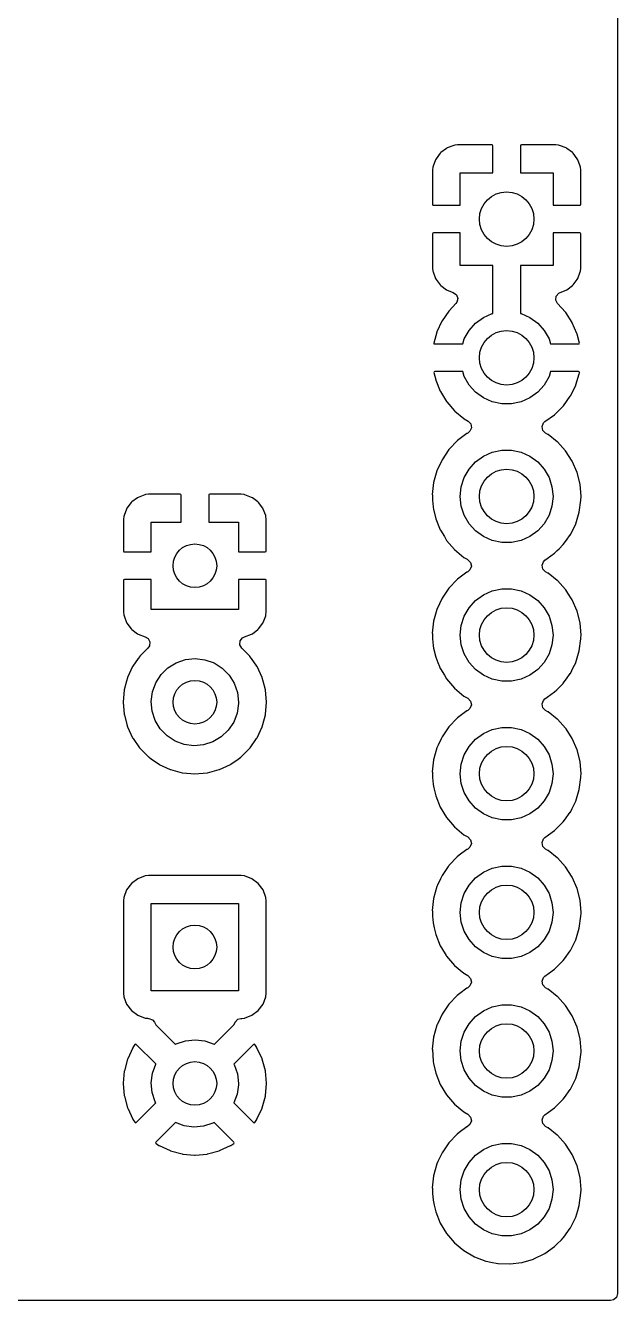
# Model space of a CAD drawing. Extents: x 120.5 to 177.9, y -124 to -74.2.
# Drawn here: x 167.08 to 177.93, y -123.95 to -100.59 of the extents above; entities that cross this region are included whole.
import ezdxf

# ---------------------------------------------------------------- set-up
doc = ezdxf.new("R2010")
doc.units = 0
doc.layers.add('BLACK', color=7, linetype='CONTINUOUS')

msp = doc.modelspace()

# ---------------------------------------------------------------- linework, layer by layer
at = {"layer": 'BLACK', "linetype": 'CONTINUOUS'}
for p, q in [((177.927, -74.2945), (177.927, -123.825)), ((174.677, -102.934), (174.6, -103.036)), ((174.689, -102.922), (174.677, -102.934)), ((174.791, -102.845), (174.689, -102.922)), ((174.807, -102.837), (174.791, -102.845)), ((174.927, -102.792), (174.807, -102.837)), ((174.943, -102.788), (174.927, -102.792)), ((174.994, -102.782), (174.943, -102.788)), ((175, -102.782), (174.994, -102.782)), ((175.627, -102.782), (175, -102.782)), ((175.635, -102.784), (175.627, -102.782)), ((175.637, -102.785), (175.635, -102.784)), ((175.641, -102.8), (175.637, -102.785)), ((175.641, -103.29), (175.641, -102.8)), ((176.151, -102.788), (176.149, -102.796)), ((176.149, -102.796), (176.149, -103.29)), ((176.152, -102.786), (176.151, -102.788)), ((176.167, -102.782), (176.152, -102.786)), ((176.79, -102.782), (176.167, -102.782)), ((176.796, -102.782), (176.79, -102.782)), ((176.847, -102.788), (176.796, -102.782)), ((176.863, -102.792), (176.847, -102.788)), ((176.983, -102.837), (176.863, -102.792)), ((176.999, -102.845), (176.983, -102.837)), ((177.101, -102.922), (176.999, -102.845)), ((177.113, -102.934), (177.101, -102.922)), ((177.19, -103.036), (177.113, -102.934)), ((174.543, -103.188), (174.537, -103.239)), ((174.537, -103.239), (174.537, -103.245)), ((174.547, -103.172), (174.543, -103.188)), ((174.592, -103.052), (174.547, -103.172)), ((174.6, -103.036), (174.592, -103.052)), ((177.198, -103.052), (177.19, -103.036)), ((177.243, -103.172), (177.198, -103.052)), ((177.247, -103.188), (177.243, -103.172)), ((177.253, -103.239), (177.247, -103.188)), ((177.253, -103.245), (177.253, -103.239)), ((174.537, -103.245), (174.537, -103.868)), ((175.045, -103.886), (175.045, -103.29)), ((175.045, -103.29), (175.641, -103.29)), ((176.149, -103.29), (176.745, -103.29)), ((176.745, -103.29), (176.745, -103.886)), ((177.253, -103.872), (177.253, -103.245)), ((174.537, -103.868), (174.541, -103.883)), ((174.541, -103.883), (174.543, -103.884)), ((174.543, -103.884), (174.551, -103.886)), ((174.551, -103.886), (175.045, -103.886)), ((176.745, -103.886), (177.235, -103.886)), ((177.235, -103.886), (177.25, -103.882)), ((177.25, -103.882), (177.251, -103.88)), ((177.251, -103.88), (177.253, -103.872)), ((174.539, -104.4), (174.537, -104.408)), ((174.537, -104.408), (174.537, -105.035)), ((174.54, -104.398), (174.539, -104.4)), ((174.555, -104.394), (174.54, -104.398)), ((175.045, -104.394), (174.555, -104.394)), ((175.045, -104.99), (175.045, -104.394)), ((176.745, -104.394), (176.745, -104.99)), ((177.239, -104.394), (176.745, -104.394)), ((177.247, -104.396), (177.239, -104.394)), ((177.249, -104.397), (177.247, -104.396)), ((177.253, -104.412), (177.249, -104.397)), ((177.253, -105.035), (177.253, -104.412)), ((174.537, -105.035), (174.537, -105.041)), ((174.537, -105.041), (174.543, -105.092)), ((174.543, -105.092), (174.547, -105.108)), ((174.547, -105.108), (174.592, -105.228)), ((175.641, -104.99), (175.045, -104.99)), ((175.641, -105.87), (175.641, -104.99)), ((176.745, -104.99), (176.149, -104.99)), ((176.149, -104.99), (176.149, -105.87)), ((177.198, -105.228), (177.243, -105.108)), ((177.243, -105.108), (177.247, -105.092)), ((177.247, -105.092), (177.253, -105.041)), ((177.253, -105.041), (177.253, -105.035)), ((174.592, -105.228), (174.6, -105.244)), ((174.6, -105.244), (174.677, -105.346)), ((177.113, -105.346), (177.19, -105.244)), ((177.19, -105.244), (177.198, -105.228)), ((174.677, -105.346), (174.689, -105.358)), ((174.689, -105.358), (174.791, -105.435)), ((174.791, -105.435), (174.807, -105.443)), ((174.807, -105.443), (174.916, -105.484)), ((174.916, -105.484), (174.973, -105.527)), ((174.973, -105.527), (174.998, -105.594)), ((176.796, -105.622), (176.804, -105.552)), ((176.804, -105.552), (176.849, -105.497)), ((176.849, -105.497), (176.876, -105.483)), ((176.876, -105.483), (176.983, -105.443)), ((176.983, -105.443), (176.999, -105.435)), ((176.999, -105.435), (177.101, -105.358)), ((177.101, -105.358), (177.113, -105.346)), ((174.963, -105.689), (174.84, -105.819)), ((174.983, -105.663), (174.963, -105.689)), ((174.998, -105.594), (174.983, -105.663)), ((176.827, -105.686), (176.796, -105.622)), ((176.971, -105.845), (176.827, -105.686)), ((174.708, -106.012), (174.618, -106.205)), ((174.713, -106.003), (174.708, -106.012)), ((174.833, -105.827), (174.713, -106.003)), ((174.84, -105.819), (174.833, -105.827)), ((175.326, -106.048), (175.47, -105.944)), ((175.47, -105.944), (175.632, -105.872)), ((175.632, -105.872), (175.641, -105.87)), ((176.149, -105.87), (176.158, -105.872)), ((176.158, -105.872), (176.32, -105.944)), ((176.32, -105.944), (176.464, -106.048)), ((176.977, -105.853), (176.971, -105.845)), ((177.093, -106.032), (176.977, -105.853)), ((177.098, -106.041), (177.093, -106.032)), ((177.183, -106.236), (177.098, -106.041)), ((174.615, -106.214), (174.559, -106.414)), ((174.618, -106.205), (174.615, -106.214)), ((175.118, -106.334), (175.207, -106.18)), ((175.207, -106.18), (175.326, -106.048)), ((176.464, -106.048), (176.583, -106.18)), ((176.583, -106.18), (176.672, -106.334)), ((177.186, -106.246), (177.183, -106.236)), ((177.228, -106.413), (177.186, -106.246)), ((174.559, -106.414), (174.561, -106.423)), ((174.561, -106.423), (174.573, -106.426)), ((174.573, -106.426), (175.089, -106.426)), ((175.089, -106.426), (175.118, -106.334)), ((176.672, -106.334), (176.701, -106.426)), ((176.701, -106.426), (177.213, -106.426)), ((177.213, -106.426), (177.227, -106.422)), ((177.227, -106.422), (177.228, -106.413)), ((174.565, -106.938), (174.563, -106.948)), ((174.563, -106.948), (174.594, -107.082)), ((174.578, -106.934), (174.565, -106.938)), ((175.089, -106.934), (174.578, -106.934)), ((175.118, -107.026), (175.089, -106.934)), ((176.701, -106.934), (176.672, -107.026)), ((177.214, -106.934), (176.701, -106.934)), ((177.163, -107.177), (177.225, -106.973)), ((177.227, -106.938), (177.214, -106.934)), ((177.225, -106.973), (177.228, -106.963)), ((177.229, -106.952), (177.227, -106.938)), ((177.228, -106.963), (177.229, -106.952)), ((174.594, -107.082), (174.597, -107.092)), ((174.597, -107.092), (174.677, -107.29)), ((175.207, -107.18), (175.118, -107.026)), ((175.326, -107.312), (175.207, -107.18)), ((176.583, -107.18), (176.464, -107.312)), ((176.672, -107.026), (176.583, -107.18)), ((177.065, -107.377), (177.16, -107.186)), ((177.16, -107.186), (177.163, -107.177)), ((174.677, -107.29), (174.681, -107.299)), ((174.681, -107.299), (174.793, -107.48)), ((175.47, -107.416), (175.326, -107.312)), ((175.632, -107.488), (175.47, -107.416)), ((176.32, -107.416), (176.158, -107.488)), ((176.464, -107.312), (176.32, -107.416)), ((176.936, -107.559), (177.06, -107.386)), ((177.06, -107.386), (177.065, -107.377)), ((174.793, -107.48), (174.799, -107.489)), ((174.799, -107.489), (174.938, -107.65)), ((174.938, -107.65), (174.946, -107.657)), ((174.946, -107.657), (175.109, -107.793)), ((175.806, -107.525), (175.632, -107.488)), ((175.984, -107.525), (175.806, -107.525)), ((176.158, -107.488), (175.984, -107.525)), ((176.778, -107.717), (176.929, -107.567)), ((176.929, -107.567), (176.936, -107.559)), ((175.109, -107.793), (175.118, -107.799)), ((175.118, -107.799), (175.187, -107.839)), ((175.187, -107.839), (175.236, -107.891)), ((175.236, -107.891), (175.249, -107.961)), ((176.543, -107.942), (176.568, -107.875)), ((176.568, -107.875), (176.595, -107.849)), ((176.595, -107.849), (176.77, -107.724)), ((176.77, -107.724), (176.778, -107.717)), ((175.164, -108.07), (174.994, -108.198)), ((175.169, -108.067), (175.164, -108.07)), ((175.164, -108.07), (175.164, -108.07)), ((175.182, -108.06), (175.169, -108.067)), ((175.222, -108.026), (175.182, -108.06)), ((175.249, -107.961), (175.222, -108.026)), ((176.558, -108.011), (176.543, -107.942)), ((176.608, -108.062), (176.558, -108.011)), ((176.649, -108.085), (176.608, -108.062)), ((176.653, -108.088), (176.649, -108.085)), ((176.821, -108.22), (176.653, -108.088)), ((176.653, -108.088), (176.653, -108.088)), ((174.836, -108.362), (174.71, -108.547)), ((174.847, -108.35), (174.836, -108.362)), ((174.986, -108.204), (174.847, -108.35)), ((174.99, -108.201), (174.986, -108.204)), ((174.994, -108.198), (174.99, -108.201)), ((175.632, -108.412), (175.806, -108.375)), ((175.806, -108.375), (175.984, -108.375)), ((175.984, -108.375), (176.158, -108.412)), ((176.825, -108.223), (176.821, -108.22)), ((176.821, -108.22), (176.821, -108.22)), ((176.975, -108.388), (176.825, -108.223)), ((174.71, -108.547), (174.616, -108.749)), ((175.207, -108.72), (175.326, -108.588)), ((175.326, -108.588), (175.47, -108.484)), ((175.47, -108.484), (175.632, -108.412)), ((176.158, -108.412), (176.32, -108.484)), ((176.32, -108.484), (176.464, -108.588)), ((176.464, -108.588), (176.583, -108.72)), ((177.096, -108.576), (176.975, -108.388)), ((177.185, -108.781), (177.096, -108.576)), ((174.616, -108.749), (174.556, -108.965)), ((175.118, -108.874), (175.207, -108.72)), ((176.583, -108.72), (176.672, -108.874)), ((177.24, -108.997), (177.185, -108.781)), ((174.556, -108.965), (174.532, -109.187)), ((175.045, -109.22), (175.064, -109.043)), ((175.064, -109.043), (175.118, -108.874)), ((176.672, -108.874), (176.726, -109.043)), ((176.726, -109.043), (176.745, -109.22)), ((177.258, -109.22), (177.24, -108.997)), ((169.126, -109.245), (169.024, -109.322)), ((169.142, -109.237), (169.126, -109.245)), ((169.262, -109.192), (169.142, -109.237)), ((169.278, -109.188), (169.262, -109.192)), ((169.329, -109.182), (169.278, -109.188)), ((169.335, -109.182), (169.329, -109.182)), ((169.912, -109.182), (169.335, -109.182)), ((169.92, -109.184), (169.912, -109.182)), ((169.922, -109.185), (169.92, -109.184)), ((169.926, -109.2), (169.922, -109.185)), ((169.926, -109.69), (169.926, -109.2)), ((170.436, -109.188), (170.434, -109.196)), ((170.434, -109.196), (170.434, -109.69)), ((170.437, -109.186), (170.436, -109.188)), ((170.452, -109.182), (170.437, -109.186)), ((171.025, -109.182), (170.452, -109.182)), ((171.031, -109.182), (171.025, -109.182)), ((171.082, -109.188), (171.031, -109.182)), ((171.098, -109.192), (171.082, -109.188)), ((171.218, -109.237), (171.098, -109.192)), ((171.234, -109.245), (171.218, -109.237)), ((171.336, -109.322), (171.234, -109.245)), ((174.532, -109.187), (174.533, -109.192)), ((174.533, -109.192), (174.533, -109.192)), ((174.533, -109.192), (174.538, -109.287)), ((174.538, -109.287), (174.545, -109.41)), ((175.064, -109.397), (175.045, -109.22)), ((176.745, -109.22), (176.726, -109.397)), ((177.227, -109.508), (177.257, -109.287)), ((177.257, -109.287), (177.258, -109.22)), ((168.927, -109.452), (168.882, -109.572)), ((168.935, -109.436), (168.927, -109.452)), ((169.012, -109.334), (168.935, -109.436)), ((169.024, -109.322), (169.012, -109.334)), ((171.348, -109.334), (171.336, -109.322)), ((171.425, -109.436), (171.348, -109.334)), ((171.433, -109.452), (171.425, -109.436)), ((171.478, -109.572), (171.433, -109.452)), ((174.545, -109.41), (174.546, -109.415)), ((174.546, -109.415), (174.546, -109.415)), ((174.546, -109.415), (174.555, -109.452)), ((174.555, -109.452), (174.594, -109.628)), ((175.118, -109.566), (175.064, -109.397)), ((176.726, -109.397), (176.672, -109.566)), ((177.162, -109.722), (177.227, -109.508)), ((168.878, -109.588), (168.872, -109.639)), ((168.872, -109.639), (168.872, -109.645)), ((168.872, -109.645), (168.872, -110.218)), ((168.882, -109.572), (168.878, -109.588)), ((169.38, -110.236), (169.38, -109.69)), ((169.38, -109.69), (169.926, -109.69)), ((170.434, -109.69), (170.98, -109.69)), ((170.98, -109.69), (170.98, -110.236)), ((171.482, -109.588), (171.478, -109.572)), ((171.488, -109.639), (171.482, -109.588)), ((171.488, -109.645), (171.488, -109.639)), ((171.488, -110.222), (171.488, -109.645)), ((174.594, -109.628), (174.678, -109.835)), ((175.207, -109.72), (175.118, -109.566)), ((175.326, -109.852), (175.207, -109.72)), ((176.583, -109.72), (176.464, -109.852)), ((176.672, -109.566), (176.583, -109.72)), ((177.063, -109.922), (177.162, -109.722)), ((174.678, -109.835), (174.681, -109.839)), ((174.681, -109.839), (174.753, -109.957)), ((174.753, -109.957), (174.795, -110.025)), ((175.47, -109.956), (175.326, -109.852)), ((175.632, -110.028), (175.47, -109.956)), ((176.32, -109.956), (176.158, -110.028)), ((176.464, -109.852), (176.32, -109.956)), ((176.993, -110.021), (177.06, -109.926)), ((177.06, -109.926), (177.063, -109.922)), ((168.872, -110.218), (168.876, -110.233)), ((168.876, -110.233), (168.878, -110.234)), ((168.878, -110.234), (168.886, -110.236)), ((168.886, -110.236), (169.38, -110.236)), ((170.98, -110.236), (171.47, -110.236)), ((171.47, -110.236), (171.485, -110.232)), ((171.485, -110.232), (171.486, -110.23)), ((171.486, -110.23), (171.488, -110.222)), ((174.795, -110.025), (174.941, -110.194)), ((174.941, -110.194), (175.113, -110.337)), ((175.806, -110.065), (175.632, -110.028)), ((175.984, -110.065), (175.806, -110.065)), ((176.158, -110.028), (175.984, -110.065)), ((176.775, -110.261), (176.823, -110.213)), ((176.823, -110.213), (176.856, -110.18)), ((176.856, -110.18), (176.933, -110.103)), ((176.933, -110.103), (176.993, -110.021)), ((175.113, -110.337), (175.174, -110.372)), ((175.174, -110.372), (175.186, -110.379)), ((175.186, -110.379), (175.235, -110.431)), ((175.235, -110.431), (175.248, -110.501)), ((176.543, -110.482), (176.568, -110.416)), ((176.558, -110.551), (176.543, -110.482)), ((176.568, -110.416), (176.596, -110.389)), ((176.596, -110.389), (176.64, -110.358)), ((176.64, -110.358), (176.775, -110.261)), ((175.164, -110.61), (174.994, -110.737)), ((175.169, -110.607), (175.164, -110.61)), ((175.164, -110.61), (175.164, -110.61)), ((175.181, -110.6), (175.169, -110.607)), ((175.222, -110.567), (175.181, -110.6)), ((175.248, -110.501), (175.222, -110.567)), ((176.608, -110.602), (176.558, -110.551)), ((176.649, -110.625), (176.608, -110.602)), ((176.653, -110.628), (176.649, -110.625)), ((176.821, -110.76), (176.653, -110.628)), ((176.653, -110.628), (176.653, -110.628)), ((168.874, -110.75), (168.872, -110.758)), ((168.872, -110.758), (168.872, -111.335)), ((168.875, -110.748), (168.874, -110.75)), ((168.89, -110.744), (168.875, -110.748)), ((169.38, -110.744), (168.89, -110.744)), ((169.38, -111.29), (169.38, -110.744)), ((171.474, -110.744), (170.98, -110.744)), ((170.98, -110.744), (170.98, -111.29)), ((171.482, -110.746), (171.474, -110.744)), ((171.484, -110.747), (171.482, -110.746)), ((171.488, -110.762), (171.484, -110.747)), ((171.488, -111.335), (171.488, -110.762)), ((174.836, -110.902), (174.71, -111.087)), ((174.99, -110.741), (174.836, -110.902)), ((174.994, -110.737), (174.99, -110.741)), ((175.632, -110.952), (175.806, -110.915)), ((175.806, -110.915), (175.984, -110.915)), ((175.984, -110.915), (176.158, -110.952)), ((176.825, -110.763), (176.821, -110.76)), ((176.821, -110.76), (176.821, -110.76)), ((176.975, -110.928), (176.825, -110.763)), ((176.978, -110.933), (176.975, -110.928)), ((177.016, -110.991), (176.978, -110.933)), ((176.978, -110.933), (176.978, -110.933)), ((174.71, -111.087), (174.616, -111.289)), ((175.207, -111.26), (175.326, -111.128)), ((175.326, -111.128), (175.47, -111.024)), ((175.47, -111.024), (175.632, -110.952)), ((176.158, -110.952), (176.32, -111.024)), ((176.32, -111.024), (176.464, -111.128)), ((176.464, -111.128), (176.583, -111.26)), ((177.096, -111.116), (177.016, -110.991)), ((177.185, -111.321), (177.096, -111.116)), ((168.872, -111.335), (168.872, -111.341)), ((168.872, -111.341), (168.878, -111.392)), ((168.878, -111.392), (168.882, -111.408)), ((168.882, -111.408), (168.927, -111.528)), ((170.98, -111.29), (169.38, -111.29)), ((171.433, -111.528), (171.478, -111.408)), ((171.478, -111.408), (171.482, -111.392)), ((171.482, -111.392), (171.488, -111.341)), ((171.488, -111.341), (171.488, -111.335)), ((174.616, -111.289), (174.556, -111.505)), ((175.064, -111.583), (175.118, -111.414)), ((175.118, -111.414), (175.207, -111.26)), ((176.583, -111.26), (176.672, -111.414)), ((176.672, -111.414), (176.726, -111.583)), ((177.24, -111.537), (177.185, -111.321)), ((168.927, -111.528), (168.935, -111.544)), ((168.935, -111.544), (169.012, -111.646)), ((169.012, -111.646), (169.024, -111.658)), ((171.336, -111.658), (171.348, -111.646)), ((171.348, -111.646), (171.425, -111.544)), ((171.425, -111.544), (171.433, -111.528)), ((174.556, -111.505), (174.532, -111.727)), ((175.045, -111.76), (175.064, -111.583)), ((176.726, -111.583), (176.745, -111.76)), ((177.258, -111.76), (177.24, -111.537)), ((169.024, -111.658), (169.126, -111.735)), ((169.126, -111.735), (169.142, -111.743)), ((169.142, -111.743), (169.27, -111.791)), ((169.27, -111.791), (169.269, -111.793)), ((169.269, -111.793), (169.322, -111.823)), ((169.322, -111.823), (169.354, -111.886)), ((171.006, -111.937), (171.011, -111.866)), ((171.011, -111.866), (171.054, -111.81)), ((171.054, -111.81), (171.091, -111.792)), ((171.09, -111.791), (171.218, -111.743)), ((171.091, -111.792), (171.09, -111.791)), ((171.218, -111.743), (171.234, -111.735)), ((171.234, -111.735), (171.336, -111.658)), ((174.532, -111.727), (174.533, -111.732)), ((174.533, -111.732), (174.533, -111.732)), ((174.533, -111.732), (174.538, -111.827)), ((174.538, -111.827), (174.545, -111.95)), ((175.064, -111.937), (175.045, -111.76)), ((176.745, -111.76), (176.726, -111.937)), ((177.227, -112.048), (177.257, -111.827)), ((177.257, -111.81), (177.258, -111.763)), ((177.257, -111.827), (177.257, -111.81)), ((177.258, -111.763), (177.258, -111.76)), ((177.258, -111.763), (177.258, -111.763)), ((169.32, -112), (169.174, -112.146)), ((169.348, -111.957), (169.32, -112)), ((169.354, -111.886), (169.348, -111.957)), ((171.04, -112), (171.006, -111.937)), ((171.186, -112.146), (171.04, -112)), ((174.545, -111.95), (174.546, -111.955)), ((174.546, -111.955), (174.546, -111.955)), ((174.546, -111.955), (174.556, -112)), ((174.556, -112), (174.594, -112.168)), ((175.118, -112.106), (175.064, -111.937)), ((175.207, -112.26), (175.118, -112.106)), ((176.672, -112.106), (176.583, -112.26)), ((176.726, -111.937), (176.672, -112.106)), ((177.162, -112.262), (177.227, -112.048)), ((169.04, -112.338), (168.948, -112.536)), ((169.042, -112.333), (169.04, -112.338)), ((169.04, -112.338), (169.04, -112.338)), ((169.143, -112.189), (169.042, -112.333)), ((169.171, -112.15), (169.143, -112.189)), ((169.174, -112.146), (169.171, -112.15)), ((169.171, -112.15), (169.171, -112.15)), ((169.687, -112.36), (169.839, -112.266)), ((169.839, -112.266), (170.008, -112.209)), ((170.008, -112.209), (170.186, -112.19)), ((170.186, -112.19), (170.363, -112.211)), ((170.363, -112.211), (170.531, -112.271)), ((170.531, -112.271), (170.681, -112.367)), ((171.189, -112.15), (171.186, -112.146)), ((171.217, -112.189), (171.189, -112.15)), ((171.189, -112.15), (171.189, -112.15)), ((171.318, -112.333), (171.217, -112.189)), ((171.32, -112.338), (171.318, -112.333)), ((171.412, -112.536), (171.32, -112.338)), ((171.32, -112.338), (171.32, -112.338)), ((174.594, -112.168), (174.632, -112.262)), ((174.632, -112.262), (174.664, -112.339)), ((174.664, -112.339), (174.678, -112.375)), ((175.326, -112.392), (175.207, -112.26)), ((176.583, -112.26), (176.464, -112.392)), ((177.116, -112.355), (177.16, -112.266)), ((177.16, -112.266), (177.162, -112.262)), ((177.16, -112.266), (177.16, -112.266)), ((168.944, -112.546), (168.928, -112.605)), ((168.946, -112.541), (168.944, -112.546)), ((168.944, -112.546), (168.944, -112.546)), ((168.948, -112.536), (168.946, -112.541)), ((169.463, -112.634), (169.56, -112.484)), ((169.56, -112.484), (169.687, -112.36)), ((170.681, -112.367), (170.807, -112.493)), ((170.807, -112.493), (170.901, -112.644)), ((171.414, -112.541), (171.412, -112.536)), ((171.416, -112.546), (171.414, -112.541)), ((171.432, -112.605), (171.416, -112.546)), ((171.416, -112.546), (171.416, -112.546)), ((174.678, -112.375), (174.681, -112.379)), ((174.681, -112.379), (174.753, -112.497)), ((174.753, -112.497), (174.795, -112.565)), ((174.795, -112.565), (174.941, -112.734)), ((175.47, -112.496), (175.326, -112.392)), ((175.632, -112.568), (175.47, -112.496)), ((175.806, -112.605), (175.632, -112.568)), ((176.158, -112.568), (175.984, -112.605)), ((176.32, -112.496), (176.158, -112.568)), ((176.464, -112.392), (176.32, -112.496)), ((176.933, -112.643), (176.993, -112.561)), ((176.993, -112.561), (177.06, -112.466)), ((177.06, -112.466), (177.063, -112.462)), ((177.063, -112.462), (177.116, -112.355)), ((168.886, -112.762), (168.867, -112.99)), ((168.928, -112.605), (168.886, -112.762)), ((169.38, -112.979), (169.402, -112.802)), ((169.402, -112.802), (169.463, -112.634)), ((170.901, -112.644), (170.96, -112.813)), ((170.96, -112.813), (170.98, -112.99)), ((171.474, -112.762), (171.432, -112.605)), ((171.493, -112.99), (171.474, -112.762)), ((174.941, -112.734), (175.113, -112.877)), ((175.984, -112.605), (175.806, -112.605)), ((176.64, -112.898), (176.775, -112.801)), ((176.775, -112.801), (176.814, -112.762)), ((176.814, -112.762), (176.929, -112.647)), ((176.929, -112.647), (176.933, -112.643)), ((168.867, -112.99), (168.886, -113.218)), ((169.397, -113.156), (169.38, -112.979)), ((170.98, -113.012), (170.955, -113.189)), ((170.98, -112.99), (170.98, -113.012)), ((171.474, -113.218), (171.493, -112.99)), ((175.113, -112.877), (175.174, -112.912)), ((175.174, -112.912), (175.186, -112.919)), ((175.186, -112.919), (175.235, -112.971)), ((175.248, -113.041), (175.222, -113.107)), ((175.235, -112.971), (175.248, -113.041)), ((176.543, -113.022), (176.568, -112.956)), ((176.558, -113.091), (176.543, -113.022)), ((176.568, -112.956), (176.596, -112.929)), ((176.596, -112.929), (176.64, -112.898)), ((168.886, -113.218), (168.888, -113.223)), ((168.888, -113.223), (168.888, -113.223)), ((168.888, -113.223), (168.935, -113.399)), ((169.454, -113.326), (169.397, -113.156)), ((170.955, -113.189), (170.892, -113.356)), ((171.425, -113.399), (171.472, -113.223)), ((171.472, -113.223), (171.474, -113.218)), ((171.472, -113.223), (171.472, -113.223)), ((174.99, -113.281), (174.836, -113.442)), ((174.994, -113.277), (174.99, -113.281)), ((175.164, -113.15), (174.994, -113.277)), ((175.169, -113.147), (175.164, -113.15)), ((175.164, -113.15), (175.164, -113.15)), ((175.181, -113.14), (175.169, -113.147)), ((175.222, -113.107), (175.181, -113.14)), ((176.608, -113.142), (176.558, -113.091)), ((176.649, -113.165), (176.608, -113.142)), ((176.653, -113.168), (176.649, -113.165)), ((176.821, -113.3), (176.653, -113.168)), ((176.653, -113.168), (176.653, -113.168)), ((168.935, -113.399), (168.946, -113.439)), ((168.946, -113.439), (168.948, -113.444)), ((168.948, -113.444), (168.948, -113.444)), ((168.948, -113.444), (169.04, -113.642)), ((169.546, -113.478), (169.454, -113.326)), ((169.67, -113.606), (169.546, -113.478)), ((170.793, -113.504), (170.664, -113.627)), ((170.892, -113.356), (170.793, -113.504)), ((171.32, -113.642), (171.412, -113.444)), ((171.412, -113.444), (171.414, -113.439)), ((171.412, -113.444), (171.412, -113.444)), ((171.414, -113.439), (171.425, -113.399)), ((174.836, -113.442), (174.71, -113.627)), ((175.47, -113.564), (175.632, -113.492)), ((175.632, -113.492), (175.806, -113.455)), ((175.806, -113.455), (175.984, -113.455)), ((175.984, -113.455), (176.158, -113.492)), ((176.158, -113.492), (176.32, -113.564)), ((176.825, -113.303), (176.821, -113.3)), ((176.821, -113.3), (176.821, -113.3)), ((176.975, -113.468), (176.825, -113.303)), ((176.978, -113.473), (176.975, -113.468)), ((176.983, -113.48), (176.978, -113.473)), ((176.978, -113.473), (176.978, -113.473)), ((177.096, -113.656), (176.983, -113.48)), ((169.04, -113.642), (169.04, -113.642)), ((169.04, -113.642), (169.042, -113.647)), ((169.042, -113.647), (169.049, -113.656)), ((169.049, -113.656), (169.168, -113.826)), ((169.819, -113.704), (169.67, -113.606)), ((169.986, -113.766), (169.819, -113.704)), ((170.51, -113.719), (170.341, -113.774)), ((170.664, -113.627), (170.51, -113.719)), ((171.192, -113.826), (171.311, -113.656)), ((171.311, -113.656), (171.318, -113.647)), ((171.318, -113.647), (171.32, -113.642)), ((171.32, -113.642), (171.32, -113.642)), ((174.694, -113.661), (174.64, -113.776)), ((174.71, -113.627), (174.694, -113.661)), ((175.207, -113.8), (175.326, -113.668)), ((175.326, -113.668), (175.47, -113.564)), ((176.32, -113.564), (176.464, -113.668)), ((176.464, -113.668), (176.583, -113.8)), ((177.185, -113.861), (177.096, -113.656)), ((169.168, -113.826), (169.174, -113.834)), ((169.174, -113.834), (169.336, -113.996)), ((170.163, -113.79), (169.986, -113.766)), ((170.341, -113.774), (170.163, -113.79)), ((171.024, -113.996), (171.186, -113.834)), ((171.186, -113.834), (171.192, -113.826)), ((174.616, -113.829), (174.556, -114.045)), ((174.64, -113.776), (174.616, -113.829)), ((175.064, -114.123), (175.118, -113.954)), ((175.118, -113.954), (175.207, -113.8)), ((176.583, -113.8), (176.672, -113.954)), ((176.672, -113.954), (176.726, -114.123)), ((177.24, -114.077), (177.185, -113.861)), ((169.336, -113.996), (169.34, -113.999)), ((169.34, -113.999), (169.34, -113.999)), ((169.34, -113.999), (169.387, -114.032)), ((169.387, -114.032), (169.523, -114.128)), ((169.523, -114.128), (169.528, -114.13)), ((169.528, -114.13), (169.528, -114.13)), ((169.528, -114.13), (169.726, -114.222)), ((170.634, -114.222), (170.832, -114.13)), ((170.832, -114.13), (170.837, -114.128)), ((170.832, -114.13), (170.832, -114.13)), ((170.837, -114.128), (170.973, -114.032)), ((170.973, -114.032), (171.02, -113.999)), ((171.02, -113.999), (171.024, -113.996)), ((171.02, -113.999), (171.02, -113.999)), ((174.556, -114.045), (174.532, -114.267)), ((175.045, -114.3), (175.064, -114.123)), ((176.726, -114.123), (176.745, -114.3)), ((177.258, -114.3), (177.24, -114.077)), ((169.726, -114.222), (169.731, -114.224)), ((169.731, -114.224), (169.736, -114.226)), ((169.736, -114.226), (169.736, -114.226)), ((169.736, -114.226), (169.947, -114.282)), ((169.947, -114.282), (169.947, -114.282)), ((169.947, -114.282), (169.952, -114.284)), ((169.952, -114.284), (170.18, -114.303)), ((170.18, -114.303), (170.408, -114.284)), ((170.408, -114.284), (170.413, -114.282)), ((170.413, -114.282), (170.624, -114.226)), ((170.413, -114.282), (170.413, -114.282)), ((170.624, -114.226), (170.629, -114.224)), ((170.624, -114.226), (170.624, -114.226)), ((170.629, -114.224), (170.634, -114.222)), ((174.532, -114.267), (174.533, -114.272)), ((174.533, -114.272), (174.533, -114.272)), ((174.533, -114.272), (174.538, -114.367)), ((174.538, -114.367), (174.545, -114.49)), ((175.064, -114.477), (175.045, -114.3)), ((176.745, -114.3), (176.726, -114.477)), ((177.227, -114.588), (177.257, -114.367)), ((177.257, -114.352), (177.258, -114.303)), ((177.257, -114.367), (177.257, -114.352)), ((177.258, -114.303), (177.258, -114.3)), ((177.258, -114.303), (177.258, -114.303)), ((174.545, -114.49), (174.546, -114.495)), ((174.546, -114.495), (174.546, -114.495)), ((174.546, -114.495), (174.561, -114.558)), ((174.561, -114.558), (174.594, -114.708)), ((175.118, -114.646), (175.064, -114.477)), ((175.207, -114.8), (175.118, -114.646)), ((176.672, -114.646), (176.583, -114.8)), ((176.726, -114.477), (176.672, -114.646)), ((177.162, -114.802), (177.227, -114.588)), ((174.594, -114.708), (174.678, -114.915)), ((174.678, -114.915), (174.795, -115.105)), ((175.326, -114.932), (175.207, -114.8)), ((176.583, -114.8), (176.464, -114.932)), ((177.094, -114.94), (177.16, -114.806)), ((177.16, -114.806), (177.162, -114.802)), ((177.16, -114.806), (177.16, -114.806)), ((174.795, -115.105), (174.941, -115.274)), ((175.47, -115.036), (175.326, -114.932)), ((175.632, -115.108), (175.47, -115.036)), ((175.806, -115.145), (175.632, -115.108)), ((175.984, -115.145), (175.806, -115.145)), ((176.158, -115.108), (175.984, -115.145)), ((176.32, -115.036), (176.158, -115.108)), ((176.464, -114.932), (176.32, -115.036)), ((176.933, -115.183), (176.954, -115.154)), ((176.954, -115.154), (177.06, -115.006)), ((177.06, -115.006), (177.063, -115.002)), ((177.063, -115.002), (177.094, -114.94)), ((174.941, -115.274), (175.113, -115.417)), ((176.659, -115.423), (176.775, -115.341)), ((176.775, -115.341), (176.933, -115.183)), ((175.113, -115.417), (175.184, -115.458)), ((175.184, -115.458), (175.186, -115.459)), ((175.186, -115.459), (175.235, -115.511)), ((175.248, -115.581), (175.222, -115.647)), ((175.235, -115.511), (175.248, -115.581)), ((176.543, -115.562), (176.568, -115.496)), ((176.558, -115.631), (176.543, -115.562)), ((176.568, -115.496), (176.596, -115.469)), ((176.596, -115.469), (176.659, -115.423)), ((174.986, -115.824), (174.842, -115.975)), ((174.99, -115.821), (174.986, -115.824)), ((175.024, -115.795), (174.99, -115.821)), ((175.164, -115.69), (175.024, -115.795)), ((175.169, -115.687), (175.164, -115.69)), ((175.164, -115.69), (175.164, -115.69)), ((175.181, -115.68), (175.169, -115.687)), ((175.222, -115.647), (175.181, -115.68)), ((176.608, -115.682), (176.558, -115.631)), ((176.649, -115.705), (176.608, -115.682)), ((176.653, -115.708), (176.649, -115.705)), ((176.821, -115.84), (176.653, -115.708)), ((176.653, -115.708), (176.653, -115.708)), ((176.825, -115.843), (176.821, -115.84)), ((176.821, -115.84), (176.821, -115.84)), ((176.975, -116.008), (176.825, -115.843)), ((174.824, -115.999), (174.71, -116.167)), ((174.833, -115.986), (174.824, -115.999)), ((174.836, -115.982), (174.833, -115.986)), ((174.833, -115.986), (174.833, -115.986)), ((174.842, -115.975), (174.836, -115.982)), ((175.47, -116.104), (175.632, -116.032)), ((175.632, -116.032), (175.806, -115.995)), ((175.806, -115.995), (175.984, -115.995)), ((175.984, -115.995), (176.158, -116.032)), ((176.158, -116.032), (176.32, -116.104)), ((177.096, -116.196), (176.975, -116.008)), ((169.017, -116.312), (168.929, -116.428)), ((169.133, -116.224), (169.017, -116.312)), ((169.27, -116.173), (169.133, -116.224)), ((169.332, -116.166), (169.27, -116.173)), ((171.028, -116.166), (169.332, -116.166)), ((171.09, -116.173), (171.028, -116.166)), ((171.227, -116.224), (171.09, -116.173)), ((171.343, -116.312), (171.227, -116.224)), ((171.431, -116.428), (171.343, -116.312)), ((174.683, -116.224), (174.628, -116.342)), ((174.71, -116.167), (174.683, -116.224)), ((175.207, -116.34), (175.326, -116.208)), ((175.326, -116.208), (175.47, -116.104)), ((176.32, -116.104), (176.464, -116.208)), ((176.464, -116.208), (176.583, -116.34)), ((177.185, -116.401), (177.096, -116.196)), ((168.929, -116.428), (168.878, -116.565)), ((171.482, -116.565), (171.431, -116.428)), ((174.616, -116.369), (174.556, -116.585)), ((174.628, -116.342), (174.616, -116.369)), ((175.064, -116.663), (175.118, -116.494)), ((175.118, -116.494), (175.207, -116.34)), ((176.583, -116.34), (176.672, -116.494)), ((176.672, -116.494), (176.726, -116.663)), ((177.24, -116.617), (177.185, -116.401)), ((168.878, -116.565), (168.871, -116.627)), ((168.871, -116.627), (168.871, -118.323)), ((169.38, -118.275), (169.38, -116.675)), ((169.38, -116.675), (170.98, -116.675)), ((170.98, -116.675), (170.98, -118.275)), ((171.488, -116.627), (171.482, -116.565)), ((171.488, -118.323), (171.488, -116.627)), ((174.556, -116.585), (174.532, -116.807)), ((175.045, -116.84), (175.064, -116.663)), ((176.726, -116.663), (176.745, -116.84)), ((177.258, -116.84), (177.24, -116.617)), ((174.532, -116.807), (174.533, -116.812)), ((174.533, -116.812), (174.533, -116.812)), ((174.533, -116.812), (174.538, -116.907)), ((174.538, -116.907), (174.545, -117.03)), ((175.064, -117.017), (175.045, -116.84)), ((175.118, -117.186), (175.064, -117.017)), ((176.726, -117.017), (176.672, -117.186)), ((176.745, -116.84), (176.726, -117.017)), ((177.227, -117.128), (177.257, -116.907)), ((177.257, -116.907), (177.258, -116.863)), ((177.258, -116.843), (177.258, -116.84)), ((177.258, -116.863), (177.258, -116.843)), ((177.258, -116.843), (177.258, -116.843)), ((174.545, -117.03), (174.546, -117.035)), ((174.546, -117.035), (174.546, -117.035)), ((174.546, -117.035), (174.567, -117.126)), ((174.567, -117.126), (174.594, -117.248)), ((174.594, -117.248), (174.678, -117.455)), ((175.207, -117.34), (175.118, -117.186)), ((176.672, -117.186), (176.583, -117.34)), ((177.162, -117.342), (177.227, -117.128)), ((174.678, -117.455), (174.702, -117.493)), ((175.326, -117.472), (175.207, -117.34)), ((175.47, -117.576), (175.326, -117.472)), ((176.464, -117.472), (176.32, -117.576)), ((176.583, -117.34), (176.464, -117.472)), ((177.063, -117.542), (177.094, -117.48)), ((177.094, -117.48), (177.16, -117.346)), ((177.16, -117.346), (177.162, -117.342)), ((177.16, -117.346), (177.16, -117.346)), ((174.702, -117.493), (174.786, -117.631)), ((174.786, -117.631), (174.795, -117.645)), ((174.795, -117.645), (174.941, -117.814)), ((175.632, -117.648), (175.47, -117.576)), ((175.806, -117.685), (175.632, -117.648)), ((175.984, -117.685), (175.806, -117.685)), ((176.158, -117.648), (175.984, -117.685)), ((176.32, -117.576), (176.158, -117.648)), ((176.775, -117.881), (176.933, -117.723)), ((176.933, -117.723), (176.954, -117.694)), ((176.954, -117.694), (177.06, -117.546)), ((177.06, -117.546), (177.063, -117.542)), ((174.941, -117.814), (175.113, -117.957)), ((175.113, -117.957), (175.124, -117.963)), ((176.664, -117.96), (176.775, -117.881)), ((175.124, -117.963), (175.186, -117.999)), ((175.222, -118.187), (175.181, -118.22)), ((175.186, -117.999), (175.235, -118.051)), ((175.248, -118.121), (175.222, -118.187)), ((175.235, -118.051), (175.248, -118.121)), ((176.543, -118.102), (176.568, -118.036)), ((176.558, -118.171), (176.543, -118.102)), ((176.608, -118.222), (176.558, -118.171)), ((176.568, -118.036), (176.596, -118.009)), ((176.596, -118.009), (176.664, -117.96)), ((168.871, -118.323), (168.878, -118.385)), ((168.878, -118.385), (168.929, -118.522)), ((170.98, -118.275), (169.38, -118.275)), ((171.431, -118.522), (171.482, -118.385)), ((171.482, -118.385), (171.488, -118.323)), ((174.99, -118.361), (174.836, -118.522)), ((175.035, -118.327), (174.99, -118.361)), ((175.164, -118.23), (175.035, -118.327)), ((175.169, -118.227), (175.164, -118.23)), ((175.164, -118.23), (175.164, -118.23)), ((175.181, -118.22), (175.169, -118.227)), ((176.649, -118.245), (176.608, -118.222)), ((176.653, -118.248), (176.649, -118.245)), ((176.821, -118.38), (176.653, -118.248)), ((176.653, -118.248), (176.653, -118.248)), ((176.825, -118.383), (176.821, -118.38)), ((176.821, -118.38), (176.821, -118.38)), ((176.975, -118.548), (176.825, -118.383)), ((168.929, -118.522), (169.017, -118.638)), ((169.017, -118.638), (169.133, -118.726)), ((171.227, -118.726), (171.343, -118.638)), ((171.343, -118.638), (171.431, -118.522)), ((174.836, -118.522), (174.71, -118.707)), ((175.326, -118.748), (175.47, -118.644)), ((175.47, -118.644), (175.632, -118.572)), ((175.632, -118.572), (175.806, -118.535)), ((175.806, -118.535), (175.984, -118.535)), ((175.984, -118.535), (176.158, -118.572)), ((176.158, -118.572), (176.32, -118.644)), ((176.32, -118.644), (176.464, -118.748)), ((177.096, -118.736), (176.975, -118.548)), ((169.133, -118.726), (169.27, -118.777)), ((169.27, -118.777), (169.313, -118.781)), ((169.313, -118.781), (169.328, -118.783)), ((169.328, -118.783), (169.328, -118.783)), ((169.328, -118.783), (169.332, -118.783)), ((169.332, -118.783), (169.335, -118.783)), ((169.335, -118.783), (169.402, -118.807)), ((169.402, -118.807), (169.438, -118.853)), ((169.438, -118.853), (169.44, -118.852)), ((169.44, -118.852), (169.445, -118.863)), ((169.445, -118.863), (169.446, -118.863)), ((169.446, -118.863), (169.446, -118.863)), ((169.446, -118.863), (169.466, -118.901)), ((170.895, -118.901), (170.918, -118.859)), ((170.918, -118.859), (170.92, -118.849)), ((170.92, -118.849), (170.97, -118.799)), ((170.97, -118.799), (171.024, -118.784)), ((171.024, -118.784), (171.025, -118.783)), ((171.025, -118.783), (171.028, -118.783)), ((171.028, -118.783), (171.032, -118.783)), ((171.032, -118.783), (171.044, -118.782)), ((171.032, -118.783), (171.032, -118.783)), ((171.044, -118.782), (171.09, -118.777)), ((171.09, -118.777), (171.227, -118.726)), ((174.674, -118.784), (174.619, -118.901)), ((174.71, -118.707), (174.674, -118.784)), ((175.118, -119.034), (175.207, -118.88)), ((175.207, -118.88), (175.326, -118.748)), ((176.464, -118.748), (176.583, -118.88)), ((176.583, -118.88), (176.672, -119.034)), ((177.185, -118.941), (177.096, -118.736)), ((169.466, -118.901), (169.825, -119.26)), ((170.536, -119.26), (170.895, -118.901)), ((174.556, -119.125), (174.532, -119.347)), ((174.616, -118.909), (174.556, -119.125)), ((174.619, -118.901), (174.616, -118.909)), ((175.064, -119.203), (175.118, -119.034)), ((176.672, -119.034), (176.726, -119.203)), ((177.24, -119.157), (177.185, -118.941)), ((169.041, -119.323), (168.949, -119.521)), ((169.046, -119.314), (169.041, -119.323)), ((169.082, -119.263), (169.046, -119.314)), ((169.094, -119.253), (169.082, -119.263)), ((169.106, -119.26), (169.094, -119.253)), ((169.464, -119.618), (169.106, -119.26)), ((169.825, -119.26), (169.839, -119.251)), ((169.839, -119.251), (170.008, -119.194)), ((170.008, -119.194), (170.186, -119.175)), ((170.186, -119.175), (170.363, -119.196)), ((170.363, -119.196), (170.531, -119.256)), ((170.531, -119.256), (170.536, -119.26)), ((171.254, -119.261), (170.895, -119.619)), ((171.267, -119.254), (171.254, -119.261)), ((171.277, -119.262), (171.267, -119.254)), ((171.314, -119.314), (171.277, -119.262)), ((171.319, -119.323), (171.314, -119.314)), ((171.411, -119.521), (171.319, -119.323)), ((174.532, -119.347), (174.533, -119.352)), ((174.533, -119.352), (174.533, -119.352)), ((174.533, -119.352), (174.545, -119.565)), ((175.045, -119.38), (175.064, -119.203)), ((176.726, -119.203), (176.745, -119.38)), ((177.258, -119.38), (177.24, -119.157)), ((168.945, -119.531), (168.888, -119.742)), ((168.949, -119.521), (168.945, -119.531)), ((171.415, -119.531), (171.411, -119.521)), ((171.472, -119.742), (171.415, -119.531)), ((174.545, -119.565), (174.545, -119.57)), ((174.545, -119.57), (174.546, -119.575)), ((174.546, -119.575), (174.546, -119.575)), ((174.546, -119.575), (174.554, -119.611)), ((175.064, -119.557), (175.045, -119.38)), ((175.118, -119.726), (175.064, -119.557)), ((176.726, -119.557), (176.672, -119.726)), ((176.745, -119.38), (176.726, -119.557)), ((177.227, -119.668), (177.257, -119.447)), ((177.257, -119.447), (177.258, -119.403)), ((177.258, -119.383), (177.258, -119.38)), ((177.258, -119.403), (177.258, -119.383)), ((177.258, -119.383), (177.258, -119.383)), ((168.886, -119.752), (168.867, -119.97)), ((168.888, -119.742), (168.886, -119.752)), ((169.38, -119.964), (169.402, -119.787)), ((169.402, -119.787), (169.463, -119.619)), ((169.463, -119.619), (169.464, -119.618)), ((170.895, -119.619), (170.901, -119.629)), ((170.901, -119.629), (170.96, -119.798)), ((170.96, -119.798), (170.98, -119.975)), ((171.474, -119.752), (171.472, -119.742)), ((171.493, -119.97), (171.474, -119.752)), ((174.554, -119.611), (174.594, -119.788)), ((174.594, -119.788), (174.678, -119.995)), ((175.207, -119.88), (175.118, -119.726)), ((176.672, -119.726), (176.583, -119.88)), ((177.162, -119.882), (177.227, -119.668)), ((168.867, -119.97), (168.867, -119.98)), ((168.867, -119.98), (168.886, -120.198)), ((169.397, -120.141), (169.38, -119.964)), ((170.98, -119.997), (170.955, -120.174)), ((170.98, -119.975), (170.98, -119.997)), ((171.474, -120.198), (171.493, -119.98)), ((171.493, -119.98), (171.493, -119.97)), ((174.678, -119.995), (174.795, -120.185)), ((175.326, -120.012), (175.207, -119.88)), ((175.47, -120.116), (175.326, -120.012)), ((176.464, -120.012), (176.32, -120.116)), ((176.583, -119.88), (176.464, -120.012)), ((177.063, -120.082), (177.094, -120.02)), ((177.094, -120.02), (177.16, -119.886)), ((177.16, -119.886), (177.162, -119.882)), ((177.16, -119.886), (177.16, -119.886)), ((168.886, -120.198), (168.888, -120.208)), ((168.888, -120.208), (168.945, -120.419)), ((169.454, -120.311), (169.397, -120.141)), ((170.955, -120.174), (170.895, -120.331)), ((171.415, -120.419), (171.472, -120.208)), ((171.472, -120.208), (171.474, -120.198)), ((174.795, -120.185), (174.941, -120.354)), ((175.632, -120.188), (175.47, -120.116)), ((175.806, -120.225), (175.632, -120.188)), ((175.984, -120.225), (175.806, -120.225)), ((176.158, -120.188), (175.984, -120.225)), ((176.32, -120.116), (176.158, -120.188)), ((176.775, -120.421), (176.933, -120.263)), ((176.933, -120.263), (176.954, -120.234)), ((176.954, -120.234), (177.06, -120.086)), ((177.06, -120.086), (177.063, -120.082)), ((168.945, -120.419), (168.949, -120.429)), ((168.949, -120.429), (169.041, -120.627)), ((169.106, -120.689), (169.466, -120.33)), ((169.466, -120.33), (169.454, -120.311)), ((170.895, -120.331), (171.254, -120.69)), ((171.319, -120.627), (171.411, -120.429)), ((171.411, -120.429), (171.415, -120.419)), ((174.941, -120.354), (175.113, -120.497)), ((175.113, -120.497), (175.184, -120.538)), ((176.596, -120.549), (176.659, -120.503)), ((176.659, -120.503), (176.775, -120.421)), ((169.041, -120.627), (169.046, -120.636)), ((169.046, -120.636), (169.083, -120.688)), ((169.083, -120.688), (169.093, -120.696)), ((169.093, -120.696), (169.106, -120.689)), ((169.824, -120.691), (169.465, -121.049)), ((169.986, -120.751), (169.824, -120.691)), ((170.163, -120.775), (169.986, -120.751)), ((170.341, -120.759), (170.163, -120.775)), ((170.51, -120.704), (170.341, -120.759)), ((170.535, -120.689), (170.51, -120.704)), ((170.894, -121.049), (170.535, -120.689)), ((171.254, -120.69), (171.266, -120.697)), ((171.266, -120.697), (171.278, -120.687)), ((171.278, -120.687), (171.314, -120.636)), ((171.314, -120.636), (171.319, -120.627)), ((175.181, -120.76), (175.169, -120.767)), ((175.222, -120.727), (175.181, -120.76)), ((175.184, -120.538), (175.186, -120.539)), ((175.186, -120.539), (175.235, -120.591)), ((175.248, -120.661), (175.222, -120.727)), ((175.235, -120.591), (175.248, -120.661)), ((176.543, -120.642), (176.568, -120.576)), ((176.558, -120.711), (176.543, -120.642)), ((176.608, -120.762), (176.558, -120.711)), ((176.568, -120.576), (176.596, -120.549)), ((174.99, -120.901), (174.836, -121.062)), ((175.024, -120.875), (174.99, -120.901)), ((175.164, -120.77), (175.024, -120.875)), ((175.169, -120.767), (175.164, -120.77)), ((175.164, -120.77), (175.164, -120.77)), ((176.649, -120.785), (176.608, -120.762)), ((176.653, -120.788), (176.649, -120.785)), ((176.821, -120.92), (176.653, -120.788)), ((176.653, -120.788), (176.653, -120.788)), ((176.825, -120.923), (176.821, -120.92)), ((176.821, -120.92), (176.821, -120.92)), ((176.975, -121.088), (176.825, -120.923)), ((169.465, -121.049), (169.458, -121.061)), ((169.458, -121.061), (169.468, -121.073)), ((169.468, -121.073), (169.519, -121.109)), ((169.519, -121.109), (169.528, -121.114)), ((169.528, -121.114), (169.726, -121.206)), ((169.726, -121.206), (169.736, -121.21)), ((169.736, -121.21), (169.947, -121.267)), ((170.413, -121.267), (170.624, -121.21)), ((170.624, -121.21), (170.634, -121.206)), ((170.634, -121.206), (170.832, -121.114)), ((170.832, -121.114), (170.841, -121.109)), ((170.841, -121.109), (170.893, -121.072)), ((170.893, -121.072), (170.901, -121.062)), ((170.901, -121.062), (170.894, -121.049)), ((174.836, -121.062), (174.71, -121.247)), ((175.326, -121.288), (175.47, -121.184)), ((175.47, -121.184), (175.632, -121.112)), ((175.632, -121.112), (175.806, -121.075)), ((175.806, -121.075), (175.984, -121.075)), ((175.984, -121.075), (176.158, -121.112)), ((176.158, -121.112), (176.32, -121.184)), ((176.32, -121.184), (176.464, -121.288)), ((177.096, -121.276), (176.975, -121.088)), ((169.947, -121.267), (169.957, -121.269)), ((169.957, -121.269), (170.175, -121.288)), ((170.175, -121.288), (170.185, -121.288)), ((170.185, -121.288), (170.403, -121.269)), ((170.403, -121.269), (170.413, -121.267)), ((174.616, -121.449), (174.556, -121.665)), ((174.636, -121.405), (174.616, -121.449)), ((174.694, -121.281), (174.636, -121.405)), ((174.71, -121.247), (174.694, -121.281)), ((175.118, -121.574), (175.207, -121.42)), ((175.207, -121.42), (175.326, -121.288)), ((176.464, -121.288), (176.583, -121.42)), ((176.583, -121.42), (176.672, -121.574)), ((177.185, -121.481), (177.096, -121.276)), ((174.556, -121.665), (174.532, -121.887)), ((175.064, -121.743), (175.118, -121.574)), ((176.672, -121.574), (176.726, -121.743)), ((177.24, -121.697), (177.185, -121.481)), ((174.532, -121.887), (174.533, -121.892)), ((174.533, -121.892), (174.538, -121.987)), ((174.533, -121.892), (174.533, -121.892)), ((175.045, -121.92), (175.064, -121.743)), ((175.064, -122.097), (175.045, -121.92)), ((176.726, -121.743), (176.745, -121.92)), ((176.745, -121.92), (176.726, -122.097)), ((177.258, -121.92), (177.24, -121.697)), ((177.257, -121.987), (177.258, -121.92)), ((174.538, -121.987), (174.545, -122.11)), ((174.545, -122.11), (174.546, -122.115)), ((174.546, -122.115), (174.546, -122.115)), ((174.546, -122.115), (174.567, -122.205)), ((175.118, -122.266), (175.064, -122.097)), ((176.726, -122.097), (176.672, -122.266)), ((177.227, -122.208), (177.257, -121.987)), ((174.567, -122.205), (174.594, -122.328)), ((174.594, -122.328), (174.678, -122.535)), ((175.207, -122.42), (175.118, -122.266)), ((176.672, -122.266), (176.583, -122.42)), ((177.162, -122.422), (177.198, -122.305)), ((177.198, -122.305), (177.226, -122.213)), ((177.226, -122.213), (177.227, -122.208)), ((177.226, -122.213), (177.226, -122.213)), ((174.678, -122.535), (174.795, -122.725)), ((175.326, -122.552), (175.207, -122.42)), ((175.47, -122.656), (175.326, -122.552)), ((176.464, -122.552), (176.32, -122.656)), ((176.583, -122.42), (176.464, -122.552)), ((176.943, -122.79), (177.06, -122.626)), ((177.06, -122.626), (177.063, -122.622)), ((177.063, -122.622), (177.162, -122.422)), ((174.795, -122.725), (174.941, -122.894)), ((175.632, -122.728), (175.47, -122.656)), ((175.806, -122.765), (175.632, -122.728)), ((175.984, -122.765), (175.806, -122.765)), ((176.158, -122.728), (175.984, -122.765)), ((176.32, -122.656), (176.158, -122.728)), ((176.823, -122.913), (176.899, -122.837)), ((176.899, -122.837), (176.933, -122.803)), ((176.933, -122.803), (176.943, -122.79)), ((174.941, -122.894), (175.113, -123.037)), ((175.113, -123.037), (175.306, -123.149)), ((176.392, -123.189), (176.593, -123.091)), ((176.593, -123.091), (176.775, -122.961)), ((176.775, -122.961), (176.823, -122.913)), ((175.306, -123.149), (175.515, -123.229)), ((175.515, -123.229), (175.52, -123.23)), ((175.52, -123.23), (175.52, -123.23)), ((175.52, -123.23), (175.607, -123.248)), ((175.607, -123.248), (175.734, -123.274)), ((175.734, -123.274), (175.739, -123.274)), ((175.739, -123.274), (175.739, -123.274)), ((175.739, -123.274), (175.952, -123.282)), ((175.952, -123.282), (175.952, -123.282)), ((175.952, -123.282), (175.957, -123.282)), ((175.957, -123.282), (175.962, -123.281)), ((175.962, -123.281), (176.173, -123.254)), ((175.962, -123.281), (175.962, -123.281)), ((176.173, -123.254), (176.178, -123.253)), ((176.173, -123.254), (176.173, -123.254)), ((176.178, -123.253), (176.197, -123.248)), ((176.197, -123.248), (176.387, -123.191)), ((176.387, -123.191), (176.392, -123.189)), ((176.387, -123.191), (176.387, -123.191)), ((177.8, -123.951), (153.618, -123.951)), ((177.853, -123.94), (177.8, -123.951)), ((177.906, -123.894), (177.853, -123.94)), ((177.927, -123.825), (177.906, -123.894))]:
    msp.add_line(p, q, dxfattribs=at)
at = {"layer": 'BLACK'}
for centre, radius in [((175.895, -104.14), 0.5), ((175.895, -106.68), 0.5), ((175.895, -109.22), 0.5), ((170.18, -110.49), 0.4), ((175.895, -111.76), 0.5), ((170.18, -112.99), 0.4), ((175.895, -114.3), 0.5), ((175.895, -116.84), 0.5), ((170.18, -117.475), 0.4), ((175.895, -119.38), 0.5), ((170.18, -119.975), 0.4), ((175.895, -121.92), 0.5)]:
    msp.add_circle(centre, radius, dxfattribs=at)

doc.saveas('drawing.dxf')
